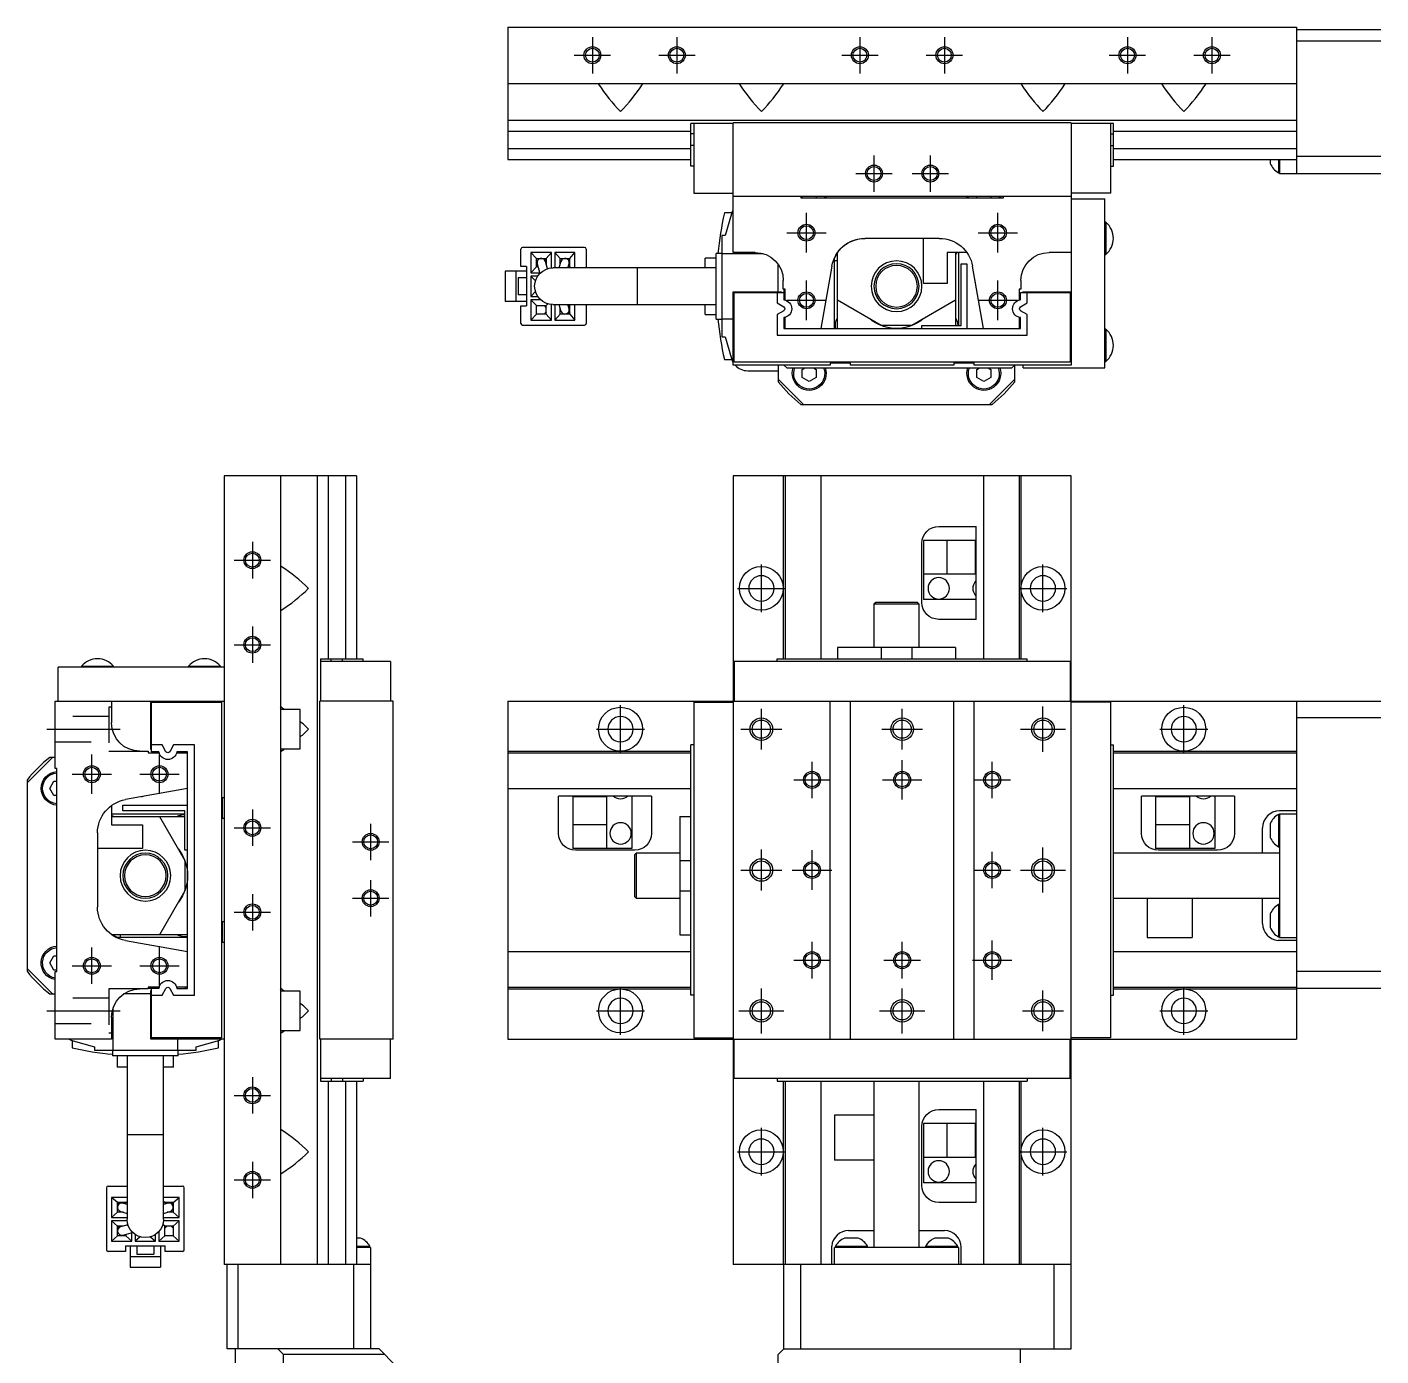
# Model space of a CAD drawing. Extents: x 0 to 945, y -8 to 563.
# Drawn here: x 0 to 240.4, y 321.9 to 557.8 of the extents above; entities that cross this region are included whole.
import ezdxf

# ---------------------------------------------------------------- set-up
doc = ezdxf.new("R2010")
doc.units = 0
doc.header["$LTSCALE"] = 0.5
doc.linetypes.add('CENTER', pattern=[50.8, 31.75, -6.35, 6.35, -6.35])
doc.linetypes.add('DASHED', pattern=[19.05, 12.7, -6.35])
for name, color, linetype in [('MSM_CENTER', 1, 'CENTER'), ('MSM_CONTINUOUS', 7, 'CONTINUOUS'), ('MSM_DASHED', 4, 'DASHED'), ('MSM_NARROW', 5, 'CONTINUOUS')]:
    doc.layers.add(name, color=color, linetype=linetype)

msp = doc.modelspace()

# ---------------------------------------------------------------- linework, layer by layer
at = {"layer": 'MSM_CENTER'}
for p, q in [((100.37, 556.03), (100.37, 549.57)), ((115.37, 556.03), (115.37, 549.57)), ((147.87, 556.03), (147.87, 549.57)), ((162.87, 556.03), (162.87, 549.57)), ((195.37, 556.03), (195.37, 549.57)), ((210.37, 556.03), (210.37, 549.57)), ((97.14, 552.8), (103.6, 552.8)), ((112.14, 552.8), (118.6, 552.8)), ((144.64, 552.8), (151.1, 552.8)), ((159.64, 552.8), (166.1, 552.8)), ((192.14, 552.8), (198.6, 552.8)), ((207.14, 552.8), (213.6, 552.8)), ((150.37, 535.03), (150.37, 528.57)), ((160.37, 535.03), (160.37, 528.57)), ((147.14, 531.8), (153.6, 531.8)), ((157.14, 531.8), (163.6, 531.8)), ((138.37, 517.8), (138.37, 524.8)), ((172.37, 517.8), (172.37, 524.8)), ((134.87, 521.3), (141.87, 521.3)), ((168.87, 521.3), (175.87, 521.3)), ((138.37, 505.8), (138.37, 512.8)), ((172.37, 505.8), (172.37, 512.8)), ((134.87, 509.3), (141.87, 509.3)), ((168.87, 509.3), (175.87, 509.3)), ((40, 466.4), (40, 459.94)), ((36.77, 463.17), (43.23, 463.17)), ((130.37, 453.92), (130.37, 462.42)), ((180.37, 453.92), (180.37, 462.42)), ((126.12, 458.17), (134.62, 458.17)), ((176.12, 458.17), (184.62, 458.17)), ((40, 451.4), (40, 444.94)), ((36.77, 448.17), (43.23, 448.17)), ((105.37, 428.92), (105.37, 437.42)), ((130.37, 429.55), (130.37, 436.79)), ((155.37, 429.55), (155.37, 436.79)), ((180.37, 429.17), (180.37, 437.17)), ((205.37, 428.92), (205.37, 437.42)), ((3.5, 433.17), (16.5, 433.17)), ((101.12, 433.17), (109.62, 433.17)), ((126.75, 433.17), (134, 433.17)), ((151.75, 433.17), (159, 433.17)), ((176.37, 433.17), (184.37, 433.17)), ((201.12, 433.17), (209.62, 433.17)), ((11.5, 421.67), (11.5, 428.67)), ((23.5, 421.67), (23.5, 428.67)), ((139.37, 420.94), (139.37, 427.4)), ((155.37, 420.67), (155.37, 427.67)), ((171.37, 420.94), (171.37, 427.4)), ((8, 425.17), (15, 425.17)), ((20, 425.17), (27, 425.17)), ((136.14, 424.17), (142.6, 424.17)), ((151.87, 424.17), (158.87, 424.17)), ((168.14, 424.17), (174.6, 424.17)), ((40, 418.9), (40, 412.44)), ((61, 416.4), (61, 409.94)), ((36.77, 415.67), (43.23, 415.67)), ((57.77, 413.17), (64.23, 413.17)), ((130.37, 404.55), (130.37, 411.79)), ((139.37, 404.67), (139.37, 411.67)), ((171.37, 404.94), (171.37, 411.4)), ((180.37, 404.17), (180.37, 412.17)), ((61, 406.4), (61, 399.94)), ((126.75, 408.17), (134, 408.17)), ((135.87, 408.17), (142.87, 408.17)), ((168.14, 408.17), (174.6, 408.17)), ((176.37, 408.17), (184.37, 408.17)), ((40, 403.9), (40, 397.44)), ((57.77, 403.17), (64.23, 403.17)), ((36.77, 400.67), (43.23, 400.67)), ((11.5, 387.94), (11.5, 394.4)), ((23.5, 387.67), (23.5, 394.67)), ((139.37, 388.94), (139.37, 395.4)), ((155.37, 388.94), (155.37, 395.4)), ((171.37, 388.67), (171.37, 395.67)), ((136.14, 392.17), (142.6, 392.17)), ((152.14, 392.17), (158.6, 392.17)), ((167.87, 392.17), (174.87, 392.17)), ((8, 391.17), (15, 391.17)), ((20, 391.17), (27, 391.17)), ((105.37, 378.92), (105.37, 387.42)), ((130.37, 379.17), (130.37, 387.17)), ((155.37, 379.17), (155.37, 387.17)), ((205.37, 378.92), (205.37, 387.42)), ((180.37, 379.55), (180.37, 386.79)), ((3.5, 383.17), (16.5, 383.17)), ((101.12, 383.17), (109.62, 383.17)), ((126.37, 383.17), (134.37, 383.17)), ((151.37, 383.17), (159.37, 383.17)), ((176.75, 383.17), (184, 383.17)), ((201.12, 383.17), (209.62, 383.17)), ((40, 371.4), (40, 364.94)), ((36.77, 368.17), (43.23, 368.17)), ((130.37, 353.92), (130.37, 362.42)), ((180.37, 353.92), (180.37, 362.42)), ((126.12, 358.17), (134.62, 358.17)), ((176.12, 358.17), (184.62, 358.17)), ((40, 356.4), (40, 349.94)), ((36.77, 353.17), (43.23, 353.17))]:
    msp.add_line(p, q, dxfattribs=at)
at = {"layer": 'MSM_CONTINUOUS'}
for p, q in [((85.37, 557.8), (225.37, 557.8)), ((85.37, 557.8), (85.37, 534.3)), ((225.37, 557.8), (225.37, 531.8)), ((240.37, 557.3), (225.37, 557.3)), ((240.37, 555.3), (225.37, 555.3)), ((85.37, 547.8), (225.37, 547.8)), ((101.63, 547.8), (101.47, 547.67)), ((109.12, 547.8), (109.27, 547.67)), ((126.63, 547.8), (126.47, 547.67)), ((134.12, 547.8), (134.27, 547.67)), ((176.63, 547.8), (176.47, 547.67)), ((184.12, 547.8), (184.27, 547.67)), ((201.63, 547.8), (201.47, 547.67)), ((209.12, 547.8), (209.27, 547.67)), ((85.37, 541.3), (225.37, 541.3)), ((85.37, 539.34), (117.87, 539.34)), ((117.87, 533.1), (117.87, 540.7)), ((125.37, 540.7), (117.87, 540.7)), ((118.37, 538.83), (117.87, 538.83)), ((118.37, 540.7), (118.37, 528.3)), ((185.37, 540.8), (125.37, 540.8)), ((125.37, 517.8), (125.37, 540.8)), ((185.37, 540.8), (185.37, 497.8)), ((192.87, 540.7), (185.37, 540.7)), ((192.37, 540.7), (192.37, 528.3)), ((192.37, 538.83), (192.87, 538.83)), ((192.87, 533.1), (192.87, 540.7)), ((192.87, 539.34), (225.37, 539.34)), ((85.37, 536.26), (117.87, 536.26)), ((118.37, 536.78), (117.87, 536.78)), ((192.37, 536.78), (192.87, 536.78)), ((192.87, 536.26), (225.37, 536.26)), ((85.37, 534.3), (117.87, 534.3)), ((192.87, 534.3), (225.37, 534.3)), ((220.72, 534.3), (220.72, 533.59)), ((222.17, 534.3), (222.17, 531.94)), ((222.37, 534.3), (222.37, 531.8)), ((240.37, 534.8), (225.37, 534.8)), ((118.37, 533.1), (117.87, 533.1)), ((192.37, 533.1), (192.87, 533.1)), ((222.17, 531.94), (222.37, 531.94)), ((222.37, 531.8), (240.37, 531.8)), ((118.37, 528.3), (125.37, 528.3)), ((125.37, 527.8), (185.37, 527.8)), ((137.37, 527.8), (137.37, 527.5)), ((137.37, 527.5), (173.37, 527.5)), ((137.62, 527.5), (137.62, 527.8)), ((140.12, 527.8), (140.12, 527.5)), ((168.62, 527.5), (168.62, 527.8)), ((171.12, 527.8), (171.12, 527.5)), ((173.37, 527.5), (173.37, 527.8)), ((192.37, 528.3), (185.37, 528.3)), ((185.37, 527.3), (191.37, 527.3)), ((191.37, 497.3), (191.37, 527.3)), ((125.13, 524.8), (123.8, 524.8)), ((125.07, 524.63), (123.97, 520.8)), ((191.53, 523.15), (191.37, 523.15)), ((191.53, 523.15), (191.53, 517.45)), ((123.97, 520.8), (123.37, 520.8)), ((123.37, 520.8), (123.37, 502.8)), ((161.97, 520.3), (148.78, 520.3)), ((159.17, 512.3), (159.17, 520.3)), ((87.67, 515.3), (87.67, 518.4)), ((98.97, 518.7), (87.97, 518.7)), ((93.12, 517.8), (89.47, 517.8)), ((89.47, 517.8), (89.47, 514.2)), ((90.42, 516.75), (89.47, 517.8)), ((92.17, 516.75), (93.12, 517.8)), ((93.12, 515.04), (93.12, 517.8)), ((93.72, 517.8), (93.72, 515.05)), ((97.27, 517.8), (93.72, 517.8)), ((94.62, 516.75), (93.72, 517.8)), ((96.37, 516.75), (97.27, 517.8)), ((97.27, 515.05), (97.27, 517.8)), ((99.27, 518.4), (99.27, 515.05)), ((122.37, 505.98), (122.37, 517.62)), ((123.37, 517.62), (122.37, 517.62)), ((130.72, 517.58), (123.37, 517.58)), ((129.27, 517.8), (125.37, 517.8)), ((143.87, 504.3), (143.87, 517.75)), ((163.37, 517.8), (163.37, 512.3)), ((166.84, 517.8), (163.37, 517.8)), ((164.87, 517.75), (164.87, 504.8)), ((165.37, 517.8), (165.37, 504.8)), ((185.37, 517.8), (181.47, 517.8)), ((191.37, 517.45), (191.53, 517.45)), ((84.87, 514.5), (84.87, 509.1)), ((88.67, 514.5), (84.87, 514.5)), ((86.79, 514.5), (86.79, 509.1)), ((88.67, 515.3), (87.67, 515.3)), ((88.67, 515.3), (88.67, 508.3)), ((90.42, 515.25), (89.47, 514.2)), ((90.42, 515.25), (90.42, 516.75)), ((90.42, 516.75), (92.17, 516.75)), ((90.73, 515.25), (90.42, 515.25)), ((90.58, 515.8), (91.06, 514.08)), ((91.8, 516.75), (92.17, 516.38)), ((92.39, 514.9), (92.02, 516.2)), ((92.17, 516.75), (92.17, 515.66)), ((92.34, 515.07), (92.47, 514.92)), ((122.37, 515.05), (93.37, 515.05)), ((94.78, 516.21), (94.43, 515.05)), ((94.62, 515.69), (94.62, 516.75)), ((94.62, 516.75), (96.37, 516.75)), ((96, 516.75), (96.37, 516.38)), ((96, 515.05), (96.22, 515.79)), ((96.06, 515.25), (96.37, 515.25)), ((96.37, 515.63), (96.08, 515.34)), ((96.37, 515.25), (96.37, 516.75)), ((96.37, 515.25), (96.55, 515.05)), ((108.37, 508.55), (108.37, 515.05)), ((120.37, 515.05), (120.37, 516.8)), ((122.37, 516.8), (120.37, 516.8)), ((133.37, 510.8), (133.37, 515.66)), ((133.37, 515.66), (133.37, 515.66)), ((142.87, 515.34), (140.93, 504.3)), ((143.37, 504.3), (143.37, 516.75)), ((143.87, 516.3), (143.37, 516.3)), ((165.87, 504.8), (165.87, 515.8)), ((165.87, 515.8), (166.87, 515.8)), ((166.87, 515.8), (166.87, 504.3)), ((169.82, 504.3), (167.87, 515.34)), ((87.17, 513.3), (87.17, 510.3)), ((88.67, 513.3), (87.17, 513.3)), ((89.47, 514.2), (91.02, 514.2)), ((90.67, 513.6), (89.47, 513.6)), ((89.47, 513.6), (89.47, 510)), ((90.26, 512.73), (89.47, 513.6)), ((134.27, 511.3), (134.27, 512.8)), ((163.37, 512.3), (159.17, 512.3)), ((168.37, 512.3), (168.37, 512.51)), ((168.41, 512.3), (168.37, 512.3)), ((176.47, 512.8), (176.47, 511.3)), ((88.67, 510.3), (87.17, 510.3)), ((90.26, 510.87), (89.47, 510)), ((89.47, 510), (90.67, 510)), ((125.37, 497.8), (125.37, 510.8)), ((125.37, 510.8), (133.97, 510.8)), ((125.57, 498.3), (125.57, 510.7)), ((125.57, 510.7), (134.37, 510.7)), ((133.17, 510.7), (133.17, 508.83)), ((133.97, 510.8), (133.97, 510.7)), ((134.57, 511.3), (134.27, 511.3)), ((134.37, 511.3), (134.37, 509.38)), ((134.57, 509.34), (134.57, 511.3)), ((176.47, 511.3), (176.17, 511.3)), ((176.17, 511.3), (176.17, 509.34)), ((176.37, 509.38), (176.37, 510.7)), ((176.37, 510.7), (185.17, 510.7)), ((176.77, 510.7), (176.77, 510.8)), ((176.77, 510.8), (185.37, 510.8)), ((177.57, 508.83), (177.57, 510.7)), ((185.17, 510.7), (185.17, 498.3)), ((88.67, 509.1), (84.87, 509.1)), ((87.67, 505.2), (87.67, 508.3)), ((87.67, 508.3), (88.67, 508.3)), ((91.18, 509.4), (89.47, 509.4)), ((89.47, 509.4), (89.47, 505.8)), ((90.42, 508.35), (89.47, 509.4)), ((90.42, 508.35), (92.17, 508.35)), ((90.42, 506.85), (90.42, 508.35)), ((91.8, 508.35), (92.17, 507.98)), ((92.17, 507.23), (91.8, 506.85)), ((92.17, 508.35), (92.47, 508.68)), ((92.17, 506.85), (92.17, 508.35)), ((93.12, 505.8), (93.12, 508.56)), ((93.37, 508.55), (122.37, 508.55)), ((93.72, 508.55), (93.72, 505.8)), ((94.43, 508.55), (94.78, 507.39)), ((94.62, 506.85), (94.62, 507.91)), ((96.22, 507.81), (96, 508.55)), ((96.37, 507.23), (96, 506.85)), ((96.37, 508.35), (96.06, 508.35)), ((96.08, 508.27), (96.37, 507.98)), ((96.37, 508.35), (96.55, 508.55)), ((96.37, 506.85), (96.37, 508.35)), ((97.27, 505.8), (97.27, 508.55)), ((99.27, 508.55), (99.27, 505.2)), ((120.37, 506.8), (120.37, 508.55)), ((133.17, 508.83), (134.37, 508.14)), ((134.37, 507.46), (133.17, 506.78)), ((151.67, 504.8), (143.87, 509.3)), ((164.87, 509.3), (157.08, 504.8)), ((176.38, 508.14), (177.57, 508.83)), ((177.57, 506.78), (176.38, 507.46)), ((87.97, 504.9), (98.97, 504.9)), ((90.42, 506.85), (89.47, 505.8)), ((89.47, 505.8), (93.12, 505.8)), ((92.17, 506.85), (90.42, 506.85)), ((92.17, 506.85), (93.12, 505.8)), ((94.62, 506.85), (93.72, 505.8)), ((93.72, 505.8), (97.27, 505.8)), ((96.37, 506.85), (94.62, 506.85)), ((96.37, 506.85), (97.27, 505.8)), ((120.37, 506.8), (122.37, 506.8)), ((122.37, 505.98), (123.37, 505.98)), ((123.37, 506.02), (125.37, 506.02)), ((133.17, 506.78), (133.17, 503.1)), ((134.37, 506.23), (134.37, 504.3)), ((134.57, 504.6), (134.37, 504.8)), ((134.57, 504.3), (134.57, 506.26)), ((157.08, 504.8), (151.67, 504.8)), ((158.87, 504.3), (158.87, 504.8)), ((158.87, 504.8), (165.87, 504.8)), ((176.17, 506.26), (176.17, 504.3)), ((176.37, 504.3), (176.37, 506.23)), ((177.57, 503.1), (177.57, 506.78)), ((123.37, 502.8), (123.97, 502.8)), ((123.97, 502.8), (125.07, 498.97)), ((133.17, 503.1), (177.57, 503.1)), ((134.37, 504.3), (176.37, 504.3)), ((191.53, 504.15), (191.37, 504.15)), ((191.53, 504.15), (191.53, 498.45)), ((123.8, 498.8), (125.13, 498.8)), ((142.57, 497.8), (125.37, 497.8)), ((185.17, 498.3), (125.57, 498.3)), ((133.37, 497.8), (133.37, 494.83)), ((134.37, 497.8), (134.87, 497.3)), ((142.57, 498.15), (142.57, 497.8)), ((146.17, 498.15), (142.57, 498.15)), ((146.17, 497.8), (146.17, 498.15)), ((164.57, 497.8), (146.17, 497.8)), ((164.57, 498.15), (164.57, 497.8)), ((168.17, 498.15), (164.57, 498.15)), ((168.17, 497.8), (168.17, 498.15)), ((185.37, 497.8), (168.17, 497.8)), ((174.87, 497.3), (175.37, 497.8)), ((175.37, 494.83), (175.37, 497.8)), ((176.87, 497.3), (176.87, 497.8)), ((191.37, 498.45), (191.53, 498.45)), ((127.95, 496.8), (133.37, 496.8)), ((133.37, 495.3), (137.87, 490.8)), ((134.87, 497.3), (174.87, 497.3)), ((137.62, 497.02), (138.11, 497.3)), ((137.62, 495.58), (137.62, 497.02)), ((138.87, 494.86), (137.62, 495.58)), ((140.12, 495.58), (138.87, 494.86)), ((139.64, 497.3), (140.12, 497.02)), ((140.12, 497.02), (140.12, 495.58)), ((168.62, 497.02), (169.11, 497.3)), ((168.62, 495.58), (168.62, 497.02)), ((169.87, 494.86), (168.62, 495.58)), ((171.12, 495.58), (169.87, 494.86)), ((170.64, 497.3), (171.12, 497.02)), ((170.87, 490.8), (175.37, 495.3)), ((171.12, 497.02), (171.12, 495.58)), ((176.87, 497.3), (191.37, 497.3)), ((137.4, 490.8), (171.34, 490.8)), ((35, 478.17), (35, 338.17)), ((58.5, 478.17), (35, 478.17)), ((45, 478.17), (45, 338.17)), ((51.5, 478.17), (51.5, 338.17)), ((53.46, 478.17), (53.46, 445.67)), ((56.54, 478.17), (56.54, 445.67)), ((58.5, 478.17), (58.5, 445.67)), ((125.37, 478.17), (125.37, 338.17)), ((185.37, 478.17), (125.37, 478.17)), ((134.27, 478.17), (134.27, 445.67)), ((134.57, 478.17), (134.57, 445.67)), ((140.93, 478.17), (140.93, 445.67)), ((169.82, 478.17), (169.82, 445.67)), ((176.17, 478.17), (176.17, 445.67)), ((176.47, 478.17), (176.47, 445.67)), ((185.37, 323.17), (185.37, 478.17)), ((161.87, 469.17), (168.5, 469.17)), ((168.5, 452.67), (168.5, 469.17)), ((168.5, 466.67), (159.17, 466.67)), ((159.17, 466.67), (159.17, 456.17)), ((163.37, 460.67), (163.37, 466.67)), ((168.37, 460.67), (168.37, 466.67)), ((158.87, 455.67), (158.87, 466.17)), ((45, 461.91), (45.13, 462.07)), ((168.5, 460.67), (159.17, 460.67)), ((45, 454.43), (45.13, 454.27)), ((150.67, 455.67), (150.37, 455.37)), ((158.37, 455.37), (150.37, 455.37)), ((150.37, 455.37), (150.37, 447.67)), ((158.07, 455.67), (150.67, 455.67)), ((158.37, 455.37), (158.07, 455.67)), ((158.37, 447.67), (158.37, 455.37)), ((168.5, 456.17), (159.17, 456.17)), ((168.5, 452.67), (161.87, 452.67)), ((143.87, 447.67), (143.87, 445.67)), ((164.87, 447.67), (143.87, 447.67)), ((151.67, 447.67), (151.67, 445.67)), ((157.08, 447.67), (157.08, 445.67)), ((164.87, 447.67), (164.87, 445.67)), ((52.1, 445.67), (52.1, 438.17)), ((52.1, 445.67), (59.7, 445.67)), ((64.5, 445.17), (52.1, 445.17)), ((53.97, 445.17), (53.97, 445.67)), ((56.02, 445.17), (56.02, 445.67)), ((59.7, 445.17), (59.7, 445.67)), ((64.5, 445.17), (64.5, 438.17)), ((125.57, 445.17), (125.57, 438.17)), ((185.17, 445.17), (125.57, 445.17)), ((133.17, 445.67), (177.57, 445.67)), ((133.17, 445.17), (133.17, 445.67)), ((177.57, 445.17), (177.57, 445.67)), ((185.17, 445.17), (185.17, 438.17)), ((35, 444.17), (5.5, 444.17)), ((5.5, 438.17), (5.5, 444.17)), ((9.65, 444.33), (15.35, 444.33)), ((9.65, 444.33), (9.65, 444.17)), ((15.35, 444.17), (15.35, 444.33)), ((28.65, 444.33), (34.35, 444.33)), ((28.65, 444.33), (28.65, 444.17)), ((34.35, 444.17), (34.35, 444.33)), ((5, 438.17), (35, 438.17)), ((5, 426.17), (5, 438.17)), ((15, 438.17), (15, 434.27)), ((22, 429.57), (22, 438.17)), ((22.1, 429.17), (22.1, 437.97)), ((22.1, 437.97), (34.5, 437.97)), ((34.5, 437.97), (34.5, 378.37)), ((65, 438.17), (52, 438.17)), ((52, 378.17), (52, 438.17)), ((65, 378.17), (65, 438.17)), ((85.37, 438.17), (85.37, 378.17)), ((85.37, 438.17), (240.37, 438.17)), ((118.37, 437.97), (125.37, 437.97)), ((118.37, 437.97), (118.37, 378.37)), ((142.57, 378.17), (142.57, 438.17)), ((146.17, 378.17), (146.17, 438.17)), ((164.57, 378.17), (164.57, 438.17)), ((168.17, 378.17), (168.17, 438.17)), ((192.37, 437.97), (185.37, 437.97)), ((192.37, 437.97), (192.37, 378.37)), ((225.37, 438.17), (225.37, 378.17)), ((45, 436.91), (45.13, 437.07)), ((48.5, 436.67), (45, 436.67)), ((48.5, 429.67), (48.5, 436.67)), ((240.37, 435.17), (225.37, 435.17)), ((23.97, 430.37), (22.1, 430.37)), ((24.66, 429.18), (23.97, 430.37)), ((26.02, 430.37), (25.34, 429.18)), ((29.7, 430.37), (26.02, 430.37)), ((29.7, 385.97), (29.7, 430.37)), ((117.87, 385.97), (117.87, 430.37)), ((118.37, 430.37), (117.87, 430.37)), ((192.37, 430.37), (192.87, 430.37)), ((192.87, 385.97), (192.87, 430.37)), ((4.5, 428.17), (0, 423.67)), ((5, 428.17), (4.03, 428.17)), ((20, 429.27), (21.5, 429.27)), ((21.5, 429.27), (21.5, 428.97)), ((21.5, 428.97), (23.46, 428.97)), ((22.1, 429.57), (22, 429.57)), ((23.42, 429.17), (22.1, 429.17)), ((26.54, 428.97), (28.5, 428.97)), ((28.5, 429.17), (26.58, 429.17)), ((28.5, 387.17), (28.5, 429.17)), ((45, 429.67), (48.5, 429.67)), ((45, 429.43), (45.13, 429.27)), ((85.37, 429.27), (117.87, 429.27)), ((85.37, 428.97), (117.87, 428.97)), ((192.87, 429.27), (225.37, 429.27)), ((192.87, 428.97), (225.37, 428.97)), ((5.3, 426.17), (5, 426.17)), ((5.3, 390.17), (5.3, 426.17)), ((0, 424.14), (0, 390.2)), ((4.06, 422.67), (4.78, 423.92)), ((4.78, 423.92), (5.3, 423.92)), ((4.78, 421.42), (4.06, 422.67)), ((5.3, 421.42), (4.78, 421.42)), ((28.5, 422.62), (17.46, 420.67)), ((20.5, 421.17), (20.29, 421.17)), ((20.5, 421.21), (20.5, 421.17)), ((35, 420.97), (34.65, 420.97)), ((34.65, 420.97), (34.65, 417.37)), ((85.37, 422.62), (117.87, 422.62)), ((110.87, 421.3), (94.37, 421.3)), ((94.37, 414.67), (94.37, 421.3)), ((96.87, 421.3), (96.87, 411.97)), ((102.87, 421.17), (96.87, 421.17)), ((102.87, 421.3), (102.87, 411.97)), ((107.37, 421.3), (107.37, 411.97)), ((110.87, 421.3), (110.87, 414.67)), ((192.87, 422.62), (225.37, 422.62)), ((214.37, 421.3), (197.87, 421.3)), ((197.87, 414.67), (197.87, 421.3)), ((200.37, 421.3), (200.37, 411.97)), ((206.37, 421.17), (200.37, 421.17)), ((206.37, 421.3), (206.37, 411.97)), ((210.87, 421.3), (210.87, 411.97)), ((214.37, 421.3), (214.37, 414.67)), ((15, 419.64), (15, 416.17)), ((17, 419.67), (28.5, 419.67)), ((17, 418.67), (17, 419.67)), ((28, 418.67), (17, 418.67)), ((28, 411.67), (28, 418.67)), ((225.37, 418.66), (222.37, 418.66)), ((15, 418.17), (28, 418.17)), ((15, 416.17), (20.5, 416.17)), ((15.05, 417.67), (28, 417.67)), ((20.5, 416.17), (20.5, 411.97)), ((23.5, 417.67), (28, 409.88)), ((34.65, 417.37), (35, 417.37)), ((102.87, 416.17), (96.87, 416.17)), ((115.87, 417.67), (115.87, 396.67)), ((115.87, 417.67), (117.87, 417.67)), ((206.37, 416.17), (200.37, 416.17)), ((220.72, 416.38), (220.72, 413.96)), ((222.17, 418.03), (222.17, 412.31)), ((222.37, 418.03), (222.17, 418.03)), ((222.37, 418.17), (222.37, 396.17)), ((222.37, 418.17), (225.37, 418.17)), ((12.5, 414.76), (12.5, 401.58)), ((219.37, 411.17), (219.37, 415.66)), ((20.5, 411.97), (12.5, 411.97)), ((28.5, 411.67), (28, 411.67)), ((107.37, 411.97), (96.87, 411.97)), ((107.87, 411.67), (97.37, 411.67)), ((108.17, 411.17), (107.87, 410.87)), ((108.17, 411.17), (108.17, 403.17)), ((115.87, 411.17), (108.17, 411.17)), ((222.37, 411.17), (192.87, 411.17)), ((210.87, 411.97), (200.37, 411.97)), ((211.37, 411.67), (200.87, 411.67)), ((222.17, 412.31), (222.37, 412.31)), ((28, 409.88), (28, 404.47)), ((107.87, 410.87), (107.87, 403.47)), ((115.87, 409.88), (117.87, 409.88)), ((28, 404.47), (23.5, 396.67)), ((115.87, 404.47), (117.87, 404.47)), ((107.87, 403.47), (108.17, 403.17)), ((108.17, 403.17), (115.87, 403.17)), ((192.87, 403.17), (222.37, 403.17)), ((198.87, 403.17), (198.87, 396.17)), ((206.87, 403.17), (206.87, 396.17)), ((219.37, 398.66), (219.37, 403.17)), ((222.17, 402.03), (222.17, 396.31)), ((222.37, 402.03), (222.17, 402.03)), ((220.72, 400.38), (220.72, 397.96)), ((28.5, 396.67), (15.05, 396.67)), ((16.5, 396.67), (16.5, 396.17)), ((35, 398.97), (34.65, 398.97)), ((34.65, 398.97), (34.65, 395.37)), ((115.87, 396.67), (117.87, 396.67)), ((28.5, 396.17), (16.05, 396.17)), ((17.46, 395.67), (28.5, 393.72)), ((34.65, 395.37), (35, 395.37)), ((198.87, 396.17), (206.87, 396.17)), ((222.17, 396.31), (222.37, 396.31)), ((222.37, 396.17), (225.37, 396.17)), ((225.37, 395.66), (222.37, 395.66)), ((4.06, 391.67), (4.78, 392.92)), ((4.78, 392.92), (5.3, 392.92)), ((85.37, 393.72), (117.87, 393.72)), ((192.87, 393.72), (225.37, 393.72)), ((0, 390.67), (4.5, 386.17)), ((4.78, 390.42), (4.06, 391.67)), ((5.3, 390.42), (4.78, 390.42)), ((5, 378.17), (5, 390.17)), ((5, 390.17), (5.3, 390.17)), ((240.37, 390.17), (225.37, 390.17)), ((21.5, 387.07), (20, 387.07)), ((21.5, 387.37), (21.5, 387.07)), ((23.46, 387.37), (21.5, 387.37)), ((23.42, 387.17), (21.5, 387.17)), ((22.1, 378.37), (22.1, 387.17)), ((23.97, 385.97), (24.66, 387.17)), ((25.34, 387.17), (26.02, 385.97)), ((28.5, 387.37), (26.54, 387.37)), ((26.58, 387.17), (28.5, 387.17)), ((28.2, 387.37), (28, 387.17)), ((45, 386.91), (45.13, 387.07)), ((85.37, 387.37), (117.87, 387.37)), ((85.37, 387.07), (117.87, 387.07)), ((192.87, 387.37), (225.37, 387.37)), ((192.87, 387.07), (225.37, 387.07)), ((240.37, 387.17), (225.37, 387.17)), ((4.03, 386.17), (5, 386.17)), ((22, 386.17), (17.14, 386.17)), ((17.14, 386.17), (17.14, 386.17)), ((22, 378.17), (22, 386.77)), ((22, 386.77), (22.1, 386.77)), ((22.1, 385.97), (23.97, 385.97)), ((26.02, 385.97), (29.7, 385.97)), ((48.5, 386.67), (45, 386.67)), ((48.5, 379.67), (48.5, 386.67)), ((118.37, 385.97), (117.87, 385.97)), ((192.37, 385.97), (192.87, 385.97)), ((15.22, 383.52), (15.22, 376.17)), ((15, 382.07), (15, 378.17)), ((15, 378.17), (5, 378.17)), ((8, 377.92), (8, 376.6)), ((8.17, 377.87), (12, 376.77)), ((35, 378.17), (22, 378.17)), ((34.5, 378.37), (22.1, 378.37)), ((26.78, 376.17), (26.78, 378.17)), ((30, 376.77), (33.83, 377.87)), ((34, 376.6), (34, 377.92)), ((45, 379.67), (48.5, 379.67)), ((45, 379.43), (45.13, 379.27)), ((65, 378.17), (52, 378.17)), ((52.1, 378.17), (52.1, 370.67)), ((64.5, 371.17), (64.5, 378.17)), ((85.37, 378.17), (225.37, 378.17)), ((118.37, 378.37), (125.37, 378.37)), ((125.57, 371.17), (125.57, 378.17)), ((185.17, 371.17), (185.17, 378.17)), ((192.37, 378.37), (185.37, 378.37)), ((12, 376.77), (12, 376.17)), ((12, 376.17), (30, 376.17)), ((15.18, 376.17), (15.18, 375.17)), ((26.82, 375.17), (15.18, 375.17)), ((16, 375.17), (16, 373.17)), ((17.75, 375.17), (17.75, 346.17)), ((24.25, 346.17), (24.25, 375.17)), ((26, 373.17), (26, 375.17)), ((26.82, 375.17), (26.82, 376.17)), ((30, 376.17), (30, 376.77)), ((17.75, 373.17), (16, 373.17)), ((26, 373.17), (24.25, 373.17)), ((64.5, 371.17), (52.1, 371.17)), ((52.1, 370.67), (59.7, 370.67)), ((53.46, 370.67), (53.46, 338.17)), ((53.97, 371.17), (53.97, 370.67)), ((56.02, 371.17), (56.02, 370.67)), ((56.54, 370.67), (56.54, 338.17)), ((58.5, 370.67), (58.5, 338.17)), ((59.7, 371.17), (59.7, 370.67)), ((185.17, 371.17), (125.57, 371.17)), ((133.17, 371.17), (133.17, 370.67)), ((133.17, 370.67), (177.57, 370.67)), ((134.27, 370.67), (134.27, 338.17)), ((134.57, 370.67), (134.57, 338.17)), ((140.93, 370.67), (140.93, 338.17)), ((150.37, 370.67), (150.37, 341.17)), ((158.37, 341.17), (158.37, 370.67)), ((169.82, 370.67), (169.82, 338.17)), ((176.17, 370.67), (176.17, 338.17)), ((176.47, 370.67), (176.47, 338.17)), ((177.57, 371.17), (177.57, 370.67)), ((161.87, 365.67), (168.5, 365.67)), ((168.5, 349.17), (168.5, 365.67)), ((143.37, 364.67), (143.37, 356.67)), ((150.37, 364.67), (143.37, 364.67)), ((168.5, 363.17), (159.17, 363.17)), ((159.17, 363.17), (159.17, 352.67)), ((163.37, 357.17), (163.37, 363.17)), ((168.37, 357.17), (168.37, 363.17)), ((24.25, 361.17), (17.75, 361.17)), ((45, 361.91), (45.13, 362.07)), ((158.87, 352.17), (158.87, 362.67)), ((150.37, 356.67), (143.37, 356.67)), ((168.5, 357.17), (159.17, 357.17)), ((45, 354.43), (45.13, 354.27)), ((14.1, 351.77), (14.1, 340.77)), ((14.4, 352.07), (17.75, 352.07)), ((24.25, 352.07), (27.6, 352.07)), ((27.9, 340.77), (27.9, 351.77)), ((168.5, 352.67), (159.17, 352.67)), ((16.05, 349.17), (15, 350.07)), ((17.75, 350.07), (15, 350.07)), ((15, 350.07), (15, 346.52)), ((16.05, 348.8), (16.42, 349.17)), ((16.05, 347.42), (16.05, 349.17)), ((17.55, 349.17), (16.05, 349.17)), ((17.75, 348.8), (17.01, 349.02)), ((17.17, 349.17), (17.46, 348.88)), ((17.55, 349.17), (17.75, 349.34)), ((17.55, 348.86), (17.55, 349.17)), ((27, 350.07), (24.25, 350.07)), ((24.45, 349.17), (24.25, 349.34)), ((24.99, 349.02), (24.25, 348.8)), ((24.45, 349.17), (24.45, 348.86)), ((25.95, 349.17), (24.45, 349.17)), ((24.54, 348.88), (24.82, 349.17)), ((25.57, 349.17), (25.95, 348.8)), ((25.95, 349.17), (27, 350.07)), ((25.95, 349.17), (25.95, 347.42)), ((27, 346.52), (27, 350.07)), ((168.5, 349.17), (161.87, 349.17)), ((16.05, 347.42), (15, 346.52)), ((15, 346.52), (17.75, 346.52)), ((17.11, 347.42), (16.05, 347.42)), ((16.59, 347.58), (17.75, 347.23)), ((24.25, 347.23), (25.41, 347.58)), ((24.25, 346.52), (27, 346.52)), ((25.95, 347.42), (24.89, 347.42)), ((25.95, 347.42), (27, 346.52)), ((15, 345.92), (15, 342.27)), ((16.05, 344.97), (15, 345.92)), ((17.76, 345.92), (15, 345.92)), ((16.05, 344.6), (16.42, 344.97)), ((16.05, 343.22), (16.05, 344.97)), ((17.14, 344.97), (16.05, 344.97)), ((17.9, 345.18), (16.6, 344.82)), ((17, 343.37), (18.72, 343.85)), ((17.73, 345.14), (17.88, 345.27)), ((18.6, 342.27), (18.6, 343.82)), ((23.4, 343.98), (23.4, 342.27)), ((24.45, 344.97), (24.12, 345.27)), ((27, 345.92), (24.24, 345.92)), ((25.95, 344.97), (24.45, 344.97)), ((24.45, 344.6), (24.82, 344.97)), ((24.45, 343.22), (24.45, 344.97)), ((25.57, 344.97), (25.95, 344.6)), ((25.95, 344.97), (27, 345.92)), ((25.95, 344.97), (25.95, 343.22)), ((27, 342.27), (27, 345.92)), ((145.86, 344.17), (150.37, 344.17)), ((158.37, 344.17), (162.86, 344.17)), ((16.05, 343.22), (15, 342.27)), ((15, 342.27), (18.6, 342.27)), ((17.55, 343.22), (16.05, 343.22)), ((17.5, 341.47), (17.5, 340.47)), ((17.5, 341.47), (24.5, 341.47)), ((17.55, 343.53), (17.55, 343.22)), ((17.55, 343.22), (18.6, 342.27)), ((18.3, 341.47), (18.3, 337.67)), ((19.2, 343.47), (19.2, 342.27)), ((20.07, 343.06), (19.2, 342.27)), ((19.2, 342.27), (22.8, 342.27)), ((19.5, 341.47), (19.5, 339.97)), ((21.93, 343.06), (22.8, 342.27)), ((22.5, 341.47), (22.5, 339.97)), ((22.8, 342.27), (22.8, 343.47)), ((24.45, 343.22), (23.4, 342.27)), ((23.4, 342.27), (27, 342.27)), ((23.7, 341.47), (23.7, 337.67)), ((25.95, 343.22), (24.45, 343.22)), ((24.5, 340.47), (24.5, 341.47)), ((25.95, 343.22), (27, 342.27)), ((59.21, 342.82), (58.5, 342.82)), ((60.86, 341.37), (58.5, 341.37)), ((60.86, 341.17), (60.86, 341.37)), ((149.23, 341.37), (143.51, 341.37)), ((143.51, 341.37), (143.51, 341.17)), ((147.58, 342.82), (145.16, 342.82)), ((149.23, 341.17), (149.23, 341.37)), ((165.23, 341.37), (159.51, 341.37)), ((159.51, 341.37), (159.51, 341.17)), ((163.58, 342.82), (161.16, 342.82)), ((165.23, 341.17), (165.23, 341.37)), ((17.5, 340.47), (14.4, 340.47)), ((18.3, 339.58), (23.7, 339.58)), ((19.5, 339.97), (22.5, 339.97)), ((27.6, 340.47), (24.5, 340.47)), ((61, 341.17), (58.5, 341.17)), ((61, 341.17), (61, 323.17)), ((142.86, 338.17), (142.86, 341.17)), ((143.37, 338.17), (143.37, 341.17)), ((165.37, 341.17), (143.37, 341.17)), ((165.37, 341.17), (165.37, 338.17)), ((165.86, 338.17), (165.86, 341.17)), ((18.3, 337.67), (23.7, 337.67)), ((61, 338.17), (35, 338.17)), ((35.5, 323.17), (35.5, 338.17)), ((37.5, 323.17), (37.5, 338.17)), ((58, 323.17), (58, 338.17)), ((185.37, 338.17), (125.37, 338.17)), ((134.37, 323.17), (134.37, 338.17)), ((137.37, 323.17), (137.37, 338.17)), ((182.37, 323.17), (182.37, 338.17)), ((62.5, 323.17), (35.5, 323.17)), ((37, 298.27), (37, 323.17)), ((44.5, 323.17), (45.5, 322.17)), ((45.5, 298.27), (45.5, 322.17)), ((63.5, 322.17), (45.5, 322.17)), ((62.5, 323.17), (65.5, 320.17)), ((134.37, 323.17), (133.37, 322.17)), ((133.37, 298.27), (133.37, 322.17)), ((134.37, 323.17), (185.37, 323.17)), ((176.37, 298.17), (176.37, 323.17))]:
    msp.add_line(p, q, dxfattribs=at)
for centre, radius in [((100.37, 552.8), 1.23), ((115.37, 552.8), 1.23), ((147.87, 552.8), 1.23), ((162.87, 552.8), 1.23), ((195.37, 552.8), 1.23), ((210.37, 552.8), 1.23), ((150.37, 531.8), 1.23), ((160.37, 531.8), 1.23), ((138.37, 521.3), 1.23), ((172.37, 521.3), 1.23), ((138.37, 509.3), 1.23), ((172.37, 509.3), 1.23), ((40, 463.17), 1.23), ((130.37, 458.17), 3.9), ((180.37, 458.17), 3.9), ((40, 448.17), 1.23), ((105.37, 433.17), 3.9), ((205.37, 433.17), 3.9), ((130.37, 433.17), 1.62), ((155.37, 433.17), 1.62), ((180.37, 433.17), 1.62), ((11.5, 425.17), 1.23), ((23.5, 425.17), 1.23), ((139.37, 424.17), 1.23), ((155.37, 424.17), 1.23), ((171.37, 424.17), 1.23), ((40, 415.67), 1.23), ((61, 413.17), 1.23), ((130.37, 408.17), 1.62), ((139.37, 408.17), 1.23), ((171.37, 408.17), 1.23), ((180.37, 408.17), 1.62), ((61, 403.17), 1.23), ((40, 400.67), 1.23), ((11.5, 391.17), 1.23), ((23.5, 391.17), 1.23), ((139.37, 392.17), 1.23), ((155.37, 392.17), 1.23), ((171.37, 392.17), 1.23), ((105.37, 383.17), 3.9), ((205.37, 383.17), 3.9), ((130.37, 383.17), 1.62), ((155.37, 383.17), 1.62), ((180.37, 383.17), 1.62), ((40, 368.17), 1.23), ((130.37, 358.17), 3.9), ((180.37, 358.17), 3.9), ((40, 353.17), 1.23)]:
    msp.add_circle(centre, radius, dxfattribs=at)
at = {"layer": 'MSM_CONTINUOUS', "extrusion": (0, 0, -1)}
for centre, radius in [((-154.37, 511.8), 4.5), ((-154.37, 511.8), 4), ((-154.37, 511.8), 3.7), ((-130.37, 458.17), 2.25), ((-161.87, 458.17), 1.9), ((-180.37, 458.17), 2.25), ((-105.37, 433.17), 2.25), ((-205.37, 433.17), 2.25), ((-105.37, 414.67), 1.9), ((-208.87, 414.67), 1.9), ((-21, 407.17), 4.5), ((-21, 407.17), 4), ((-21, 407.17), 3.7), ((-105.37, 383.17), 2.25), ((-205.37, 383.17), 2.25), ((-130.37, 358.17), 2.25), ((-180.37, 358.17), 2.25), ((-161.87, 354.67), 1.9)]:
    msp.add_circle(centre, radius, dxfattribs=at)
at = {"layer": 'MSM_CONTINUOUS'}
for centre, radius, start, end in [((127.8, 564.76), 31.38, 212.9812, 224.3908), ((82.95, 564.76), 31.38, 315.6092, 327.0188), ((152.8, 564.76), 31.38, 212.9812, 224.3908), ((107.95, 564.76), 31.38, 315.6092, 327.0188), ((202.8, 564.76), 31.38, 212.9812, 224.3908), ((157.95, 564.76), 31.38, 315.6092, 327.0188), ((227.8, 564.76), 31.38, 212.9812, 224.3908), ((182.95, 564.76), 31.38, 315.6092, 327.0188), ((223.75, 534.79), 3.25, 201.5574, 241.0598), ((182.38, 511.8), 60, 167.4867, 174.4336), ((127.95, 523.8), 3, 149.3478, 164.0042), ((189.17, 520.3), 3.7, 0, 50.3692), ((189.17, 520.3), 3.7, 309.6308, 0), ((87.97, 518.4), 0.3, 90, 180), ((98.97, 518.4), 0.3, 0, 90), ((91.3, 516), 0.75, 15.6242, 195.6242), ((95.5, 516), 0.75, 343.4791, 163.4791), ((95.5, 507.6), 0.75, 196.5209, 16.5209), ((87.97, 505.2), 0.3, 180, 270), ((98.97, 505.2), 0.3, 270, 0), ((182.38, 511.8), 60, 185.5664, 192.5133), ((189.17, 501.3), 3.7, 360, 50.3692), ((189.17, 501.3), 3.7, 309.6308, 360), ((127.95, 499.8), 3, 195.9958, 210.6522), ((127.95, 499.8), 3, 221.8103, 270), ((154.37, 511.8), 27, 218.9424, 231.0576), ((154.37, 511.8), 27, 308.9424, 321.0576), ((28.04, 435.74), 31.38, 45.6092, 57.0188), ((28.04, 480.6), 31.38, 302.9812, 314.3908), ((12.5, 441.97), 3.7, 90, 140.3692), ((12.5, 441.97), 3.7, 39.6308, 90), ((31.5, 441.97), 3.7, 90, 140.3692), ((31.5, 441.97), 3.7, 39.6308, 90), ((28.04, 410.74), 31.38, 55.7006, 57.0188), ((28.04, 410.74), 31.38, 45.6092, 49.326), ((28.04, 455.6), 31.38, 310.674, 314.3908), ((21, 407.17), 27, 128.9424, 141.0576), ((28.04, 455.6), 31.38, 302.9812, 304.2994), ((222.37, 415.66), 3, 90, 180), ((223.75, 415.19), 3.25, 118.9402, 158.4426), ((223.75, 415.16), 3.25, 201.5574, 241.0598), ((223.75, 399.19), 3.25, 118.9402, 158.4426), ((222.37, 398.66), 3, 180, 265.3245), ((223.75, 399.16), 3.25, 201.5574, 241.0598), ((21, 407.17), 27, 218.9424, 231.0576), ((28.04, 360.74), 31.38, 55.7006, 57.0188), ((28.04, 360.74), 31.38, 45.6092, 49.326), ((28.04, 405.6), 31.38, 310.674, 314.3908), ((9, 380.75), 3, 239.3478, 254.0042), ((33, 380.75), 3, 285.9958, 300.6522), ((28.04, 405.6), 31.38, 302.9812, 304.2994), ((21, 435.18), 60, 257.4867, 264.4336), ((21, 435.18), 60, 275.5664, 282.5133), ((28.04, 335.74), 31.38, 45.6092, 57.0188), ((28.04, 380.6), 31.38, 302.9812, 314.3908), ((14.4, 351.77), 0.3, 90, 180), ((27.6, 351.77), 0.3, 0, 90), ((16.8, 348.3), 0.75, 73.4791, 253.4791), ((25.2, 348.3), 0.75, 286.5209, 106.5209), ((16.8, 344.1), 0.75, 105.6242, 285.6242), ((145.86, 341.17), 3, 90, 175.3245), ((162.86, 341.17), 3, 360, 90), ((58.02, 339.8), 3.25, 28.9402, 68.4426), ((146.36, 339.8), 3.25, 111.5574, 151.0598), ((146.39, 339.8), 3.25, 28.9402, 68.4426), ((162.36, 339.8), 3.25, 111.5574, 151.0598), ((162.39, 339.8), 3.25, 28.9402, 68.4426), ((14.4, 340.77), 0.3, 180, 270), ((27.6, 340.77), 0.3, 270, 0)]:
    msp.add_arc(centre, radius, start, end, dxfattribs=at)
at = {"layer": 'MSM_CONTINUOUS', "extrusion": (0, 0, -1)}
for centre, radius, start, end in [((-138.87, 527.3), 2.75, 169.5243, 175.8294), ((-138.87, 527.3), 3, 170.4059, 176.1774), ((-169.87, 527.3), 3, 3.8226, 9.5941), ((-169.87, 527.3), 2.75, 4.1706, 10.4757), ((-169.87, 527.3), 2.75, 169.5243, 175.8294), ((-169.87, 527.3), 3, 170.4059, 176.1774), ((-148.78, 514.3), 6, 10, 90), ((-148.78, 514.3), 6, 35.0995, 84.0572), ((-161.97, 514.3), 6, 90, 170), ((-129.27, 512.8), 5, 90, 180), ((-148.85, 514.3), 6, 24.0962, 33.9498), ((-146.37, 518.8), 2.86, 333.9703, 335.3117), ((-159.68, 514.75), 6, 149.4911, 150.0438), ((-162.37, 518.8), 2.86, 200.4659, 209.0583), ((-181.47, 512.8), 5, 0, 90), ((-93.37, 511.8), 3.25, 270, 90), ((-134.17, 507.8), 1.59, 97.2353, 262.7647), ((-134.17, 507.8), 0.388, 119.9865, 240.0135), ((-176.57, 507.8), 1.59, 277.2353, 82.7647), ((-176.57, 507.8), 0.388, 299.9865, 60.0135), ((-146.37, 504.8), 2.86, 349.9315, 29.0583), ((-154.37, 511.8), 7.5, 231.3733, 308.6268), ((-162.37, 504.8), 2.86, 150.9417, 180), ((-138.87, 496.3), 3, 160.5288, 19.4712), ((-138.87, 496.3), 2.75, 158.6763, 21.3237), ((-169.87, 496.3), 3, 160.5288, 19.4712), ((-169.87, 496.3), 2.75, 158.6763, 21.3237), ((-161.87, 466.17), 3, 0, 90), ((-169.87, 458.17), 1.9, 316.3793, 43.6207), ((-161.87, 455.67), 3, 270, 0), ((-20, 434.27), 5, 270, 0), ((-25, 429.37), 1.59, 187.2353, 352.7647), ((-25, 429.37), 0.388, 209.9865, 330.0135), ((-5.5, 422.67), 3, 273.8226, 86.1774), ((-5.5, 422.67), 2.75, 274.1706, 85.8294), ((-18.5, 414.76), 6, 0, 80), ((-105.37, 422.67), 1.9, 226.3793, 313.6207), ((-208.87, 422.67), 1.9, 226.3793, 313.6207), ((-14, 415.17), 2.86, 110.4659, 119.0583), ((-18.05, 412.47), 6, 59.4911, 60.0438), ((-28, 415.17), 2.86, 60.9417, 90), ((-97.37, 414.67), 3, 270, 0), ((-107.87, 414.67), 3, 180, 270), ((-200.87, 414.67), 3, 270, 0), ((-211.37, 414.67), 3, 180, 270), ((-21, 407.17), 7.5, 141.3733, 218.6267), ((-18.5, 401.58), 6, 280, 0), ((-18.5, 401.65), 6, 294.0962, 303.9498), ((-28, 399.17), 2.86, 259.9315, 299.0583), ((-5.5, 391.67), 3, 279.5941, 86.1774), ((-5.5, 391.67), 2.75, 280.4757, 85.8294), ((-14, 399.17), 2.86, 243.9703, 245.3117), ((-222.37, 398.66), 3, 270, 274.6755), ((-20, 382.07), 5, 0, 90), ((-25, 386.97), 1.59, 7.2353, 172.7647), ((-25, 386.97), 0.388, 29.9865, 150.0135), ((-161.87, 362.67), 3, 0, 90), ((-169.87, 354.67), 1.9, 316.3793, 43.6207), ((-161.87, 352.17), 3, 270, 0), ((-21, 346.17), 3.25, 180, 360), ((-145.86, 341.17), 3, 0, 4.6755)]:
    msp.add_arc(centre, radius, start, end, dxfattribs=at)
at = {"layer": 'MSM_DASHED'}
for p, q in [((14.5, 435.42), (5, 435.42)), ((14.5, 437.07), (14.5, 429.27)), ((15, 437.07), (14.5, 437.07)), ((5, 430.92), (14.5, 430.92)), ((14.5, 429.27), (20, 429.27)), ((14.5, 387.07), (14.5, 379.27)), ((20, 387.07), (14.5, 387.07)), ((14.5, 385.42), (5, 385.42)), ((5, 380.92), (14.5, 380.92)), ((14.5, 379.27), (15, 379.27))]:
    msp.add_line(p, q, dxfattribs=at)
at = {"layer": 'MSM_NARROW'}
for centre, radius in [((100.37, 552.8), 1.5), ((115.37, 552.8), 1.5), ((147.87, 552.8), 1.5), ((162.87, 552.8), 1.5), ((195.37, 552.8), 1.5), ((210.37, 552.8), 1.5), ((150.37, 531.8), 1.5), ((160.37, 531.8), 1.5), ((138.37, 521.3), 1.5), ((172.37, 521.3), 1.5), ((138.37, 509.3), 1.5), ((172.37, 509.3), 1.5), ((40, 463.17), 1.5), ((40, 448.17), 1.5), ((130.37, 433.17), 2), ((155.37, 433.17), 2), ((180.37, 433.17), 2), ((11.5, 425.17), 1.5), ((23.5, 425.17), 1.5), ((139.37, 424.17), 1.5), ((155.37, 424.17), 1.5), ((171.37, 424.17), 1.5), ((40, 415.67), 1.5), ((61, 413.17), 1.5), ((130.37, 408.17), 2), ((139.37, 408.17), 1.5), ((171.37, 408.17), 1.5), ((180.37, 408.17), 2), ((61, 403.17), 1.5), ((40, 400.67), 1.5), ((11.5, 391.17), 1.5), ((23.5, 391.17), 1.5), ((139.37, 392.17), 1.5), ((155.37, 392.17), 1.5), ((171.37, 392.17), 1.5), ((130.37, 383.17), 2), ((155.37, 383.17), 2), ((180.37, 383.17), 2), ((40, 368.17), 1.5), ((40, 353.17), 1.5)]:
    msp.add_circle(centre, radius, dxfattribs=at)

doc.saveas('drawing.dxf')
